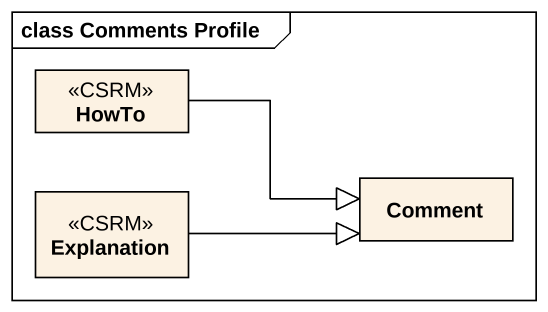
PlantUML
@startuml
mainframe class Comments Profile
hide circle
hide empty members
class HowTo <<CSRM>>
class Explanation <<CSRM>>
class Comment
HowTo -right-|> Comment
Explanation -right-|> Comment
@enduml
